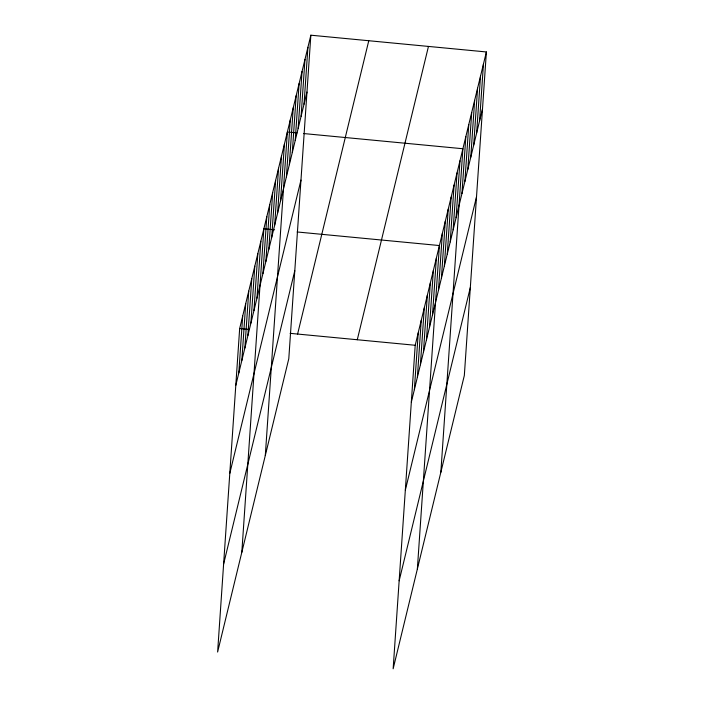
<?xml version="1.0" encoding="UTF-8"?>
<svg xmlns="http://www.w3.org/2000/svg" width="704" height="704" viewBox="0 0 704 704"><rect width="100%" height="100%" fill="white"/><g stroke="black" fill="none" stroke-linecap="round" stroke-linejoin="round"><path stroke-width="1.06" d="M310.851 35.2L288.79 358.732L217.615 652.045L239.668 328.522L310.851 35.2L486.385 51.955L464.332 375.478L393.149 668.8L415.21 345.268L486.385 51.955M238.814 372.926L242.695 316.052M235.787 385.396L241.842 360.466L245.714 303.591M241.842 360.466L244.869 347.996L248.741 291.122M247.887 335.526L251.768 278.661M250.914 323.066L254.795 266.191M253.942 310.596L257.822 253.722M256.969 298.135L260.841 241.261M241.815 552.323L263.868 228.791L274.595 229.812M262.926 273.566L266.807 216.691M265.866 261.466L269.738 204.591M268.796 249.366L272.677 192.491M271.735 237.266L275.616 180.391M274.674 225.166L278.546 168.291M277.605 213.066L281.486 156.191M280.544 200.966L284.425 144.091M265.302 455.523L287.355 132L297.009 132.915M286.414 176.774L290.294 119.9M289.353 164.674L293.234 107.8M292.292 152.574L296.164 95.7M295.222 140.474L299.103 83.6M298.162 128.374L302.042 71.5M301.101 116.274L304.973 59.4M304.031 104.174L307.912 47.3M414.357 389.682L418.238 332.807M417.384 377.212L421.256 320.338M420.411 364.751L424.283 307.877M423.43 352.282L427.31 295.407M426.457 339.812L430.338 282.938M429.484 327.351L433.356 270.477M432.511 314.882L436.383 258.007M417.358 569.07L439.41 245.546L297.123 231.968M438.469 290.321L442.35 233.446M441.408 278.221L445.28 221.346M444.338 266.121L448.219 209.246M447.278 254.021L451.158 197.146M450.217 241.921L454.089 185.046M453.147 229.821L457.028 172.946M456.086 217.721L459.967 160.846M440.845 472.278L462.898 148.746L303.45 133.531M461.956 193.521L465.837 136.646M464.895 181.421L468.776 124.546M467.834 169.321L471.706 112.446M470.765 157.221L474.646 100.346M473.704 145.121L477.576 88.246M476.643 133.021L480.515 76.146M479.574 120.921L483.454 64.046M244.869 347.996L306.97 92.074M229.794 473.387L300.969 180.066M223.608 564.054L294.791 270.732M297.598 334.048L368.773 40.726M357.28 339.742L428.463 46.42M411.33 402.142L482.513 108.821M405.337 490.142L476.511 196.821M399.15 580.8L470.334 287.478M239.668 328.522L249.322 329.446M290.083 333.335L415.21 345.268"/></g></svg>
